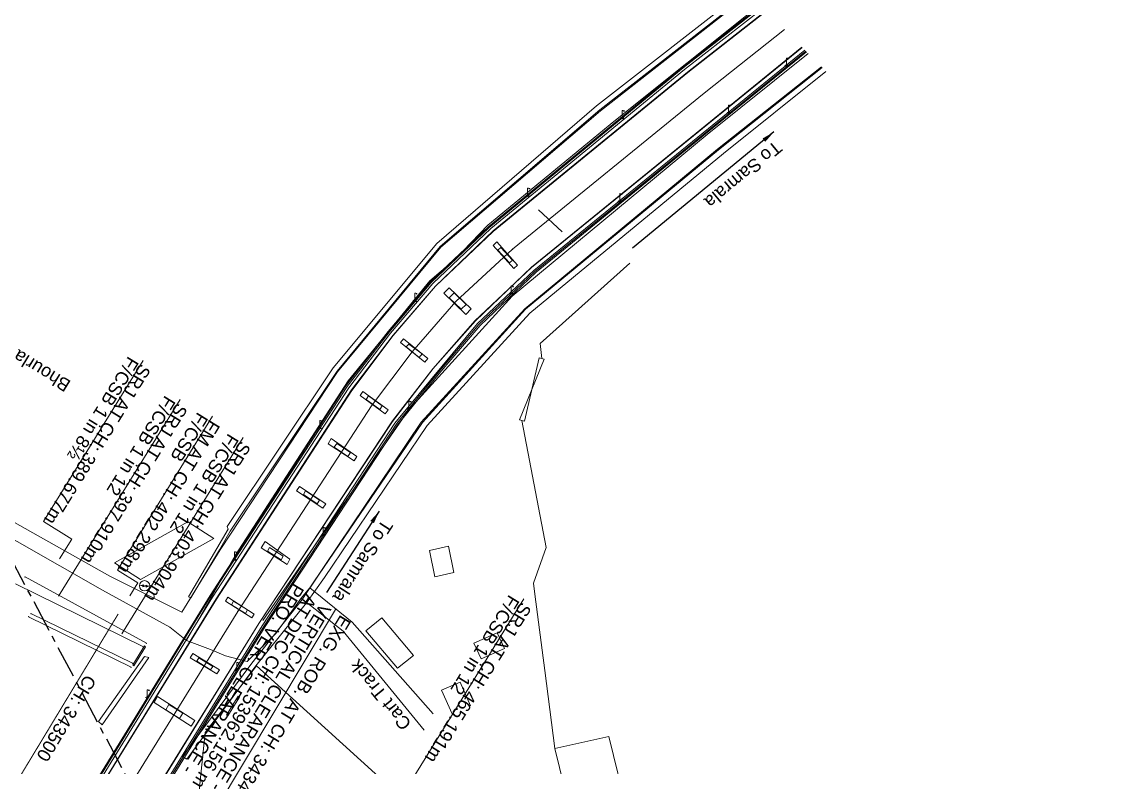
# Model space of a CAD drawing. Header units: metres. Extents: x 593168 to 611286, y 3401475 to 3412398.
# Drawn here: x 608268.2 to 608478.5, y 3403334.3 to 3403478.2 of the extents above; entities that cross this region are included whole.
import ezdxf

# ---------------------------------------------------------------- set-up
doc = ezdxf.new("R2010")
doc.units = ezdxf.units.M
doc.header["$MEASUREMENT"] = 0
doc.linetypes.add('CENTER', pattern=[2, 1.25, -0.25, 0.25, -0.25])
doc.linetypes.add('PHANTOM2', pattern=[1.25, 0.625, -0.125, 0.125, -0.125, 0.125, -0.125])
for name, color, linetype, lineweight in [('CANAL BOTTOM', 5, 'Continuous', 0), ('CANAL TOP', 5, 'Continuous', 0), ('Cart Track', 34, 'Continuous', 0), ("CHAWAPAIL STN. SRJ's", 251, 'Continuous', 0), ('Commercial Building Pucca', 251, 'Continuous', 0), ('Compound Wall', 251, 'Continuous', 0), ('Culvert Parapet', 7, 'Continuous', 0), ('Electric Pole', 251, 'Continuous', 0), ('Existing IR Chainage', 7, 'Continuous', 0), ('Footpath', 251, 'Continuous', 0), ('Gate', 251, 'Continuous', 0), ('Lamp_Post', 251, 'Continuous', 0), ('LC DETAILS IN PLAN', 7, 'Continuous', 0), ('Piers_Abutment', 7, 'Continuous', 0), ('Religious_Place', 251, 'Continuous', 0), ('Retaining Wall', 251, 'Continuous', 0), ('SFL', 7, 'Continuous', 0), ('Shed', 251, 'Continuous', 0), ('Subroad Centre', 34, 'Continuous', 0), ('Subroad Edge', 34, 'Continuous', 0), ('Village Name', 7, 'Continuous', 0), ('Water Logged Area', 5, 'Continuous', 0), ('Wing Wall', 7, 'Continuous', 0)]:
    doc.layers.add(name, color=color, linetype=linetype, lineweight=lineweight)
doc.layers.add('Existing Railway Boundary', color=7, linetype='CENTER')
doc.layers.add('MATCH LINE', color=7, linetype='Continuous')
doc.styles.get("Standard").update_dxf_attribs({"font": 'arial_0.ttf'})
doc.styles.add('Style-Arial', font='arial_0.ttf')
doc.styles.add('Vill txt', font='arial_0.ttf', dxfattribs={"height": 3})
doc.dimstyles.new('ISO-25', dxfattribs={"dimtxt": 2.5, "dimasz": 2.5, "dimexe": 1.25, "dimexo": 0.625, "dimtad": 1, "dimtxsty": 'Standard', "dimcen": 2.5, "dimadec": 0, "dimazin": 0, "dimtfac": 1, "dimtmove": 0, "dimatfit": 3, "dimfxl": 1, "dimarcsym": 0})

# ---------------------------------------------------------------- blocks, each defined once
blk = doc.blocks.new('GT')
at = {"layer": 'Gate'}
for p, q in [((-0.5, -0.5), (-0.5, 0.5)), ((-0.5, 0.5), (0.5, -0.5)), ((0.5, 0.5), (0.5, -0.5))]:
    blk.add_line(p, q, dxfattribs=at)
blk.add_lwpolyline([(0.5, 0.5), (-0.5, -0.5)], dxfattribs=at)
blk = doc.blocks.new('EP')
blk.add_hatch(color=8).paths.add_polyline_path([(-0.21, -0.05), (-0.21, 0.16), (-0.93, -0.01), (-0.31, 0.07), (-0.31, -0.19), (0.31, 0), (0.31, -0.24), (0.94, -0.01), (0.41, -0.1), (0.43, 0.15)])
at = {"color": 8}
for p, q in [((-0.93, -0.01), (-0.21, 0.16)), ((-0.31, 0.07), (-0.93, -0.01)), ((-0.31, -0.19), (-0.31, 0.07)), ((0.31, 0), (-0.31, -0.19)), ((-0.21, 0.16), (-0.21, -0.05)), ((-0.21, -0.05), (0.43, 0.15)), ((0.31, -0.24), (0.31, 0)), ((0.43, 0.15), (0.41, -0.1)), ((0.94, -0.01), (0.31, -0.24)), ((0.41, -0.1), (0.94, -0.01))]:
    blk.add_line(p, q, dxfattribs=at)
blk.add_circle((0, 0), 1, dxfattribs=at)
blk = doc.blocks.new('LP')
for points in [[(0, 0), (0, 1.5)], [(0.25, 1.35), (0.44, 1.35)]]:
    blk.add_lwpolyline(points)
for centre, radius, start, end in [((0.07, 0.99), 0.519, 57.6425, 97.3165), ((0.34, 1.33), 0.094, 11.7012, 168.0476)]:
    blk.add_arc(centre, radius, start, end)
at = {"extrusion": (0, 0, -1)}
blk.add_ellipse((0, 0.01), major_axis=(0.308, 0), ratio=0.400495, dxfattribs=at)
blk.add_ellipse((0.35, 1.36), major_axis=(0.0017, 0.0438), ratio=0.461056, start_param=1.74022, end_param=4.575836)

msp = doc.modelspace()

# ---------------------------------------------------------------- linework, layer by layer
at = {"layer": 'CANAL BOTTOM'}
for points in [[(608291.6935, 3403357.5196, 262.1373), (608267.0188, 3403369.705, 261.8954)], [(608269.9654, 3403363.9607, 262.5452), (608289.5996, 3403354.3529, 262.2223)]]:
    msp.add_polyline3d(points, dxfattribs=at)
for p in [(608269.965, 3403363.961, 262.545), (608291.694, 3403357.52, 262.137), (608289.6, 3403354.353, 262.222)]:
    msp.add_point(p, dxfattribs=at)
at = {"layer": 'CANAL TOP'}
for points in [[(608268.8659, 3403371.0286, 262.7961), (608292.2551, 3403358.2329, 263.3049)], [(608289.3106, 3403353.594, 263.4019), (608269.5226, 3403363.3304, 263.272)]]:
    msp.add_polyline3d(points, dxfattribs=at)
for p in [(608268.866, 3403371.029, 262.796), (608269.523, 3403363.33, 263.272), (608292.255, 3403358.233, 263.305), (608289.311, 3403353.594, 263.402)]:
    msp.add_point(p, dxfattribs=at)
at = {"layer": 'Cart Track'}
for points in [[(608347.5432, 3403344.5808, 261.8404), (608331.962, 3403362.2622, 262.3742), (608323.7869, 3403368.9397, 263.176)], [(608322.1208, 3403366.8927, 263.184), (608330.2125, 3403360.5728, 262.3352), (608345.7994, 3403341.437, 261.7904)]]:
    msp.add_polyline3d(points, dxfattribs=at)
at = {"layer": "CHAWAPAIL STN. SRJ's", "lineweight": 13, "flags": 128}
for points in [[(608291.6336, 3403412.8201), (608272.3963, 3403381.6975), (608277.8741, 3403378.3115), (608275.5212, 3403374.505)], [(608298.7361, 3403405.2446), (608275.3033, 3403367.3346)], [(608305.0124, 3403402.04), (608286.6568, 3403372.3439), (608290.5979, 3403369.9078), (608289.0349, 3403367.3793)], [(608310.9325, 3403397.9203), (608287.4998, 3403360.0103)], [(608365.0702, 3403366.808), (608341.6374, 3403328.898)]]:
    msp.add_lwpolyline(points, dxfattribs=at)
at = {"layer": 'Commercial Building Pucca'}
msp.add_polyline3d([(608305.2922, 3403378.4131, 267.4407), (608291.1183, 3403370.5187, 267.4357), (608286.0802, 3403373.76, 264.4286), (608300.2541, 3403381.6544, 264.4336), (608305.2922, 3403378.4131, 267.4407)], dxfattribs=at)
msp.add_polyline3d([(608384.9725, 3403325.8345, 266.462), (608374.5518, 3403323.4712, 266.582), (608371.0418, 3403337.883, 266.486), (608381.4632, 3403340.2465, 266.486)], close=True, dxfattribs=at)
at = {"layer": 'Compound Wall'}
for points in [[(608368.5026, 3403413.1798, 264.3636), (608368.2322, 3403416.0876, 265.2624), (608385.4979, 3403431.5688, 265.1714)], [(608364.685, 3403401.2126, 264.6496), (608369.3455, 3403376.7284, 265.0164), (608366.9389, 3403369.831, 264.0857), (608367.1986, 3403367.6779, 262.4842), (608369.1348, 3403352.9465, 264.2427)], [(608369.1348, 3403352.9465, 264.2427), (608371.0418, 3403337.883, 266.486)]]:
    msp.add_polyline3d(points, dxfattribs=at)
at = {"layer": 'Culvert Parapet'}
for points in [[(608289.6158, 3403354.0397, 263.8308), (608291.8986, 3403357.7006, 263.7728), (608292.0967, 3403357.5543, 263.7688), (608289.8137, 3403353.8931, 263.7688)], [(608307.7024, 3403344.3503, 263.8008), (608309.9851, 3403348.0112, 263.7428), (608310.1802, 3403347.8479, 263.7388), (608307.9529, 3403344.2338, 263.7958)]]:
    msp.add_polyline3d(points, close=True, dxfattribs=at)
at = {"layer": 'Existing Railway Boundary', "ltscale": 5}
msp.add_lwpolyline([(610412.2426, 3402047.4072), (610348.1708, 3402084.3155), (610255.6699, 3402141.9633), (610098.8011, 3402235.9968), (610097.6409, 3402236.5907), (610096.8654, 3402237.0016), (610095.7382, 3402237.4658), (610093.9073, 3402238.4592), (608296.8511, 3403316.4743), (608263.9541, 3403378.7593), (608188.5487, 3403419.3953), (608142.2829, 3403445.4311)], dxfattribs=at)
at = {"layer": 'Footpath'}
for points in [[(608282.6902, 3403330.7949, 273.5789), (608304.9949, 3403367.0969, 272.5772), (608331.2915, 3403407.5464, 270.9397), (608339.3075, 3403418.0974, 270.6868), (608347.5005, 3403427.628, 270.2429), (608358.6832, 3403438.2434, 269.7911), (608396.0751, 3403468.9831, 268.0246), (608411.2054, 3403480.7955, 267.3696)], [(608411.7412, 3403480.2552, 267.3679), (608396.6086, 3403468.4141, 268.0226), (608359.1219, 3403437.8081, 269.814), (608347.9957, 3403427.1286, 270.2409), (608339.8615, 3403417.6827, 270.6918), (608331.7978, 3403407.1419, 270.9427), (608305.7009, 3403366.7911, 272.5582), (608283.3209, 3403330.3929, 273.6059)], [(608418.7424, 3403473.1954, 267.2776), (608366.5641, 3403430.7469, 269.5521), (608355.6291, 3403420.42, 270.122), (608347.5731, 3403411.2611, 270.5328), (608339.7201, 3403401.0316, 270.9647), (608313.9472, 3403362.0505, 272.2933), (608291.6277, 3403325.7502, 273.546)], [(608292.3191, 3403325.439, 273.524), (608314.5929, 3403361.6137, 272.5502), (608340.1458, 3403400.7269, 270.9537), (608356.0857, 3403419.9472, 270.112), (608366.9654, 3403430.1344, 269.5491), (608419.251, 3403472.6825, 267.2905)]]:
    msp.add_polyline3d(points, dxfattribs=at)
at = {"layer": 'LC DETAILS IN PLAN', "lineweight": 13, "flags": 128}
msp.add_lwpolyline([(608277.346, 3403310.66), (608285.6377, 3403324.539), (608299.6939, 3403316.1414), (608328.7341, 3403364.7498)], dxfattribs=at)
at = {"layer": 'MATCH LINE', "linetype": 'PHANTOM2', "ltscale": 15, "const_width": 0.2}
msp.add_lwpolyline([(608286.8204, 3403363.891), (608229.4276, 3403268.8398)], dxfattribs=at)
at = {"layer": 'Piers_Abutment'}
for points in [[(608359.8155, 3403435.6931, 267.7287), (608359.1343, 3403434.998, 267.7327), (608363.1126, 3403430.5725, 267.7337), (608363.8255, 3403431.2142, 267.6947)], [(608360.6336, 3403434.5931, 263.5809), (608360.0438, 3403434.0595, 263.4989), (608362.2853, 3403431.6526, 263.3899), (608362.8751, 3403432.1861, 263.4719)], [(608354.9171, 3403422.7388, 268.0806), (608353.878, 3403421.6758, 268.0636), (608349.5991, 3403425.7717, 268.1375), (608350.6382, 3403426.8347, 268.1545)], [(608351.5988, 3403425.8553, 263.4269), (608350.662, 3403424.9176, 263.4109), (608352.9736, 3403422.6865, 263.4559), (608353.9104, 3403423.6243, 263.4719)], [(608346.5607, 3403413.188, 268.5924), (608345.9405, 3403412.4968, 268.5934), (608341.2487, 3403416.2435, 268.5794), (608341.8658, 3403416.9753, 268.5644)], [(608342.3668, 3403415.4187, 263.3709), (608344.8656, 3403413.3989, 263.248), (608345.466, 3403414.0575, 263.245), (608342.8735, 3403415.9721, 263.3679)], [(608334.0308, 3403406.8137, 269.0053), (608333.517, 3403406.0485, 269.0363), (608338.3134, 3403402.4741, 269.0143), (608338.8778, 3403403.2543, 269.0213)], [(608335.1152, 3403405.9638, 265.1464), (608334.6536, 3403405.2356, 265.1034), (608337.2856, 3403403.3201, 263.251), (608337.7472, 3403404.0483, 263.294)], [(608327.8935, 3403397.7128, 269.4681), (608327.2932, 3403396.7049, 269.1432), (608332.3105, 3403393.4049, 269.1173), (608332.8319, 3403394.2526, 269.1362)], [(608331.6032, 3403395.0174, 263.4469), (608331.1116, 3403394.2692, 263.4749), (608328.4539, 3403396.0378, 263.4689), (608328.9888, 3403396.7922, 265.0914)], [(608321.8091, 3403388.4803, 269.7471), (608321.235, 3403387.643, 269.7571), (608326.2722, 3403384.2785, 269.7351), (608326.8463, 3403385.1159, 269.7251)], [(608325.6694, 3403385.8439, 263.284), (608325.2029, 3403385.1122, 263.3489), (608322.5403, 3403386.9154, 264.9865), (608322.9679, 3403387.6378, 263.3419)], [(608315.1385, 3403377.8761, 270.093), (608314.3695, 3403376.6431, 270.136), (608319.3921, 3403373.3995, 270.1479), (608319.9345, 3403374.4717, 270.2069)], [(608315.5849, 3403375.9853, 265.4503), (608315.9705, 3403376.6755, 264.1137), (608318.6302, 3403375.0199, 263.6419), (608318.2446, 3403374.3297, 264.9785)], [(608307.9511, 3403367.0867, 270.5518), (608307.5384, 3403366.343, 270.5878), (608312.6122, 3403363.1136, 270.5858), (608313.0249, 3403363.8573, 270.5498)], [(608311.7391, 3403364.6748, 263.6179), (608311.3535, 3403363.9846, 264.9545), (608308.6938, 3403365.6402, 265.4263), (608309.0794, 3403366.3304, 264.0897)], [(608301.2424, 3403356.2459, 270.9857), (608300.7053, 3403355.4151, 270.9457), (608305.8155, 3403352.29, 270.077), (608306.3518, 3403353.0908, 270.105)], [(608305.0904, 3403353.7184, 266.439), (608304.6487, 3403353.0901, 266.438), (608301.989, 3403354.7457, 266.9099), (608302.3746, 3403355.4359, 265.5733)], [(608294.3946, 3403347.9464, 270.5288), (608293.7576, 3403346.7984, 270.4769), (608300.8881, 3403342.2211, 269.889), (608301.5915, 3403343.3254, 269.899)], [(608299.3086, 3403344.709, 265.1754), (608298.6642, 3403343.7115, 265.4003), (608295.9865, 3403345.4047, 267.3798), (608296.5704, 3403346.401, 265.5313)]]:
    msp.add_polyline3d(points, close=True, dxfattribs=at)
at = {"layer": 'Religious_Place'}
msp.add_polyline3d([(608356.8375, 3403355.2112, 264.0167), (608355.4172, 3403358.2092, 262.2772), (608359.926, 3403360.2193, 262.3932), (608361.3463, 3403357.2214, 264.1327)], close=True, dxfattribs=at)
msp.add_polyline3d([(608351.2016, 3403344.5898, 262.2443), (608349.1939, 3403349.1674, 262.2443), (608352.7761, 3403350.7386, 262.2733), (608354.7839, 3403346.161, 262.2733)], dxfattribs=at)
at = {"layer": 'Retaining Wall'}
for points in [[(608408.4089, 3403483.6153, 263.4908), (608379.7337, 3403461.1864, 263.4639), (608348.9369, 3403434.7823, 263.4209), (608329.0814, 3403410.7196, 263.3859), (608308.4368, 3403379.8394, 263.4759), (608306.3614, 3403376.2765, 263.5239), (608300.8356, 3403367.0014, 263.5349), (608300.3848, 3403367.1756, 263.5449), (608305.8507, 3403376.5198, 263.5049), (608308.0177, 3403380.2297, 263.4599), (608307.8545, 3403380.7709, 263.4629), (608328.2496, 3403411.3602, 263.3579), (608348.2814, 3403435.3505, 263.4099), (608379.0631, 3403461.9487, 263.4479), (608407.7185, 3403484.3115, 263.4918)], [(608423.3353, 3403468.5641, 263.4432), (608403.542, 3403452.7301, 263.4449), (608366.1901, 3403421.9305, 263.142), (608346.3796, 3403400.253, 263.3339), (608326.6072, 3403370.9424, 263.29), (608323.1282, 3403366.0287, 263.272), (608322.3247, 3403366.6881, 263.227), (608325.4336, 3403371.3442, 263.244), (608345.5269, 3403400.8003, 263.273), (608365.4003, 3403422.6915, 263.3399), (608402.63, 3403453.4302, 263.4489), (608422.5937, 3403469.3119, 263.4328)]]:
    msp.add_polyline3d(points, dxfattribs=at)
for points in [[(608299.2386, 3403336.3558, 263.7638), (608300.0462, 3403335.8427, 263.7588), (608313.3731, 3403353.8446, 263.3519), (608323.1282, 3403366.0287, 263.272), (608322.3247, 3403366.6881, 263.227), (608312.5998, 3403354.382, 263.3649)], [(608283.7313, 3403342.5001, 263.6438), (608283.0182, 3403343.1391, 263.6309), (608291.9129, 3403355.6897, 263.4189), (608292.7073, 3403355.4993, 263.4799)]]:
    msp.add_polyline3d(points, close=True, dxfattribs=at)
at = {"layer": 'SFL'}
msp.add_polyline3d([(608372.4176, 3403437.6524, 267.3628), (608367.9045, 3403441.8555, 267.3268)], dxfattribs=at)
at = {"layer": 'Shed'}
for points in [[(608347.8687, 3403371.04, 264.2967), (608346.8574, 3403376.1052, 264.6166), (608350.5365, 3403376.9644, 264.4266), (608351.5497, 3403371.8894, 264.4266)], [(608340.6587, 3403353.3993, 263.125), (608334.5805, 3403360.6508, 264.3796), (608337.6646, 3403363.1594, 264.1877), (608343.7961, 3403355.8443, 264.1877)]]:
    msp.add_polyline3d(points, close=True, dxfattribs=at)
at = {"layer": 'Subroad Centre'}
msp.add_polyline3d([(608104.7791, 3403213.5954, 267.3178), (608150.3206, 3403212.0057, 268.7004), (608171.7708, 3403212.7825, 269.4981), (608182.5935, 3403213.8965, 269.866), (608197.8522, 3403217.5413, 270.3789), (608209.37, 3403222.341, 270.8048), (608219.6649, 3403228.2221, 271.1417), (608228.9167, 3403236.0266, 271.6225), (608237.2971, 3403244.8334, 272.0054), (608244.8582, 3403254.7505, 272.4703), (608257.32, 3403274.8156, 273.2071), (608275.1377, 3403306.8579, 273.368), (608287.3704, 3403327.92, 273.384), (608309.8718, 3403364.3578, 272.3763), (608335.6678, 3403404.0442, 270.7558), (608343.5132, 3403414.4693, 270.3709), (608351.9433, 3403424.1962, 269.876), (608362.8689, 3403434.253, 269.4212), (608399.847, 3403464.4063, 267.7576), (608415.3162, 3403476.6502, 267.0744)], dxfattribs=at)
for p in [(608399.847, 3403464.406, 267.758), (608362.869, 3403434.253, 269.421), (608351.943, 3403424.196, 269.876), (608343.513, 3403414.469, 270.371), (608335.668, 3403404.044, 270.756), (608309.872, 3403364.358, 272.376)]:
    msp.add_point(p, dxfattribs=at)
at = {"layer": 'Subroad Edge'}
for points in [[(608408.5262, 3403483.4971, 263.3719), (608379.8216, 3403460.9864, 263.3539), (608349.0547, 3403434.6819, 263.281), (608329.1255, 3403410.6038, 263.25), (608306.5005, 3403376.2464, 263.3509), (608299.0757, 3403364.2518, 263.3669), (608285.2153, 3403371.1794, 262.5082)], [(608105.1787, 3403218.4063, 267.3208), (608150.5734, 3403216.7799, 268.6214), (608171.5164, 3403217.686, 269.4292), (608182.3175, 3403219.1155, 269.7591), (608195.9607, 3403222.3476, 270.1779), (608207.0292, 3403226.8666, 270.5948), (608216.7127, 3403232.6351, 270.8997), (608225.8062, 3403240.141, 271.3766), (608233.0235, 3403247.6707, 271.8814), (608240.6404, 3403257.3381, 272.3743), (608253.2309, 3403277.1991, 273.0991), (608271.1563, 3403309.0984, 273.316), (608283.1386, 3403329.9829, 273.284), (608305.7768, 3403366.7359, 272.3063), (608331.8869, 3403407.0336, 270.6928), (608339.8575, 3403417.6382, 270.4379), (608348.0475, 3403427.1385, 269.999), (608359.1431, 3403437.6883, 269.5381), (608396.6935, 3403468.3946, 267.7526), (608411.8071, 3403480.1887, 267.0903)], [(608283.7863, 3403368.4439, 262.5692), (608296.7812, 3403361.3057, 263.3369), (608299.9826, 3403358.767, 263.4289), (608309.3781, 3403375.1424, 263.4169), (608331.1984, 3403408.8551, 263.3119), (608346.9025, 3403428.1541, 263.3368), (608351.7502, 3403432.2881, 263.6099), (608358.1042, 3403438.8919, 263.4238), (608382.3879, 3403458.9042, 263.4779), (608410.5833, 3403481.4228, 263.5)], [(608104.6204, 3403208.8353, 267.2698), (608150.3082, 3403207.3212, 268.6074), (608171.8935, 3403208.0492, 269.5821), (608183.2504, 3403209.2221, 269.924), (608200.0918, 3403212.9943, 270.5508), (608211.6428, 3403217.6227, 271.0097), (608222.8632, 3403224.3416, 271.4016), (608232.2284, 3403232.3025, 271.8025), (608236.8863, 3403237.3305, 263.6349), (608241.279, 3403241.9131, 272.1874), (608248.8325, 3403251.9118, 272.5702), (608261.4243, 3403272.4797, 273.1071), (608279.3058, 3403304.4459, 273.308), (608291.2484, 3403325.3157, 273.297), (608313.9472, 3403362.0505, 272.2933), (608339.6981, 3403401.1594, 270.6878), (608347.476, 3403411.1837, 270.2659), (608355.7313, 3403420.4642, 269.827), (608366.5477, 3403430.7769, 269.2702), (608418.6688, 3403473.2696, 267.0113)], [(608419.9046, 3403472.0235, 263.5935), (608400.387, 3403456.3852, 263.5689), (608362.7828, 3403425.2277, 263.4379), (608342.7863, 3403403.2284, 263.4069), (608314.7368, 3403362.6325, 263.3179)], [(608299.9826, 3403358.767, 263.4289), (608304.6211, 3403357.0207, 263.4659), (608307.5057, 3403355.8272, 263.3589), (608311.6894, 3403354.7255, 263.256), (608317.2273, 3403360.1337, 263.241), (608322.1208, 3403366.8927, 263.184), (608323.7869, 3403368.9397, 263.176), (608345.2522, 3403400.9094, 263.283), (608365.2581, 3403422.7953, 263.3339), (608402.4144, 3403453.6045, 263.3349), (608422.4493, 3403469.4575, 263.3377)], [(608285.2153, 3403371.1794, 262.5082), (608243.205, 3403394.7707, 262.2593), (608195.6782, 3403422.606, 262.1853), (608180.2761, 3403433.4026, 262.2832), (608164.2987, 3403455.1834, 262.3012)], [(608161.8849, 3403453.6099, 262.2623), (608177.8622, 3403431.8291, 262.2443), (608196.6976, 3403418.5662, 262.1583), (608242.5875, 3403391.9293, 262.2153), (608283.7863, 3403368.4439, 262.5692)]]:
    msp.add_polyline3d(points, dxfattribs=at)
at = {"layer": 'Water Logged Area'}
msp.add_polyline3d([(608303.5935, 3403340.9986, 263.5219), (608301.4428, 3403320.443, 263.165), (608313.4572, 3403312.1486, 263.096), (608323.8541, 3403306.4513, 262.5552), (608337.2787, 3403298.9267, 262.5772), (608356.2205, 3403292.8528, 262.5972), (608346.8003, 3403323.6523, 259.9599), (608313.4599, 3403353.8829, 263.3279), (608303.5935, 3403340.9986, 263.5219)], dxfattribs=at)
for p in [(608313.46, 3403353.883, 263.328), (608303.594, 3403340.999, 263.522)]:
    msp.add_point(p, dxfattribs=at)
at = {"layer": 'Wing Wall'}
for points in [[(608410.7758, 3403481.2287, 268.1787), (608395.6406, 3403469.3919, 268.8473), (608358.2819, 3403438.6745, 270.6048), (608347.0245, 3403428.0123, 271.0727), (608338.8909, 3403418.3841, 271.4806), (608330.7415, 3403407.8881, 271.8525), (608304.5529, 3403367.4661, 273.367), (608304.7048, 3403367.3471, 273.371), (608331.0025, 3403407.7741, 271.8564), (608339.0925, 3403418.2502, 271.4656), (608347.2031, 3403427.8694, 271.0727), (608358.3765, 3403438.434, 270.5998), (608395.8166, 3403469.2888, 268.8463), (608410.9165, 3403481.0868, 268.1809)], [(608419.5785, 3403472.3523, 268.0964), (608403.9412, 3403459.6965, 268.7983), (608367.4031, 3403429.8577, 270.3139), (608356.6045, 3403419.5233, 270.8367), (608348.7406, 3403410.2838, 271.3476), (608340.7425, 3403400.4196, 271.8155), (608315.1892, 3403361.4814, 273.337), (608292.8082, 3403325.0898, 274.3587), (608292.5537, 3403325.2291, 274.3657), (608314.9878, 3403361.5579, 273.336), (608340.5421, 3403400.6243, 271.8165), (608348.5402, 3403410.4885, 271.3486), (608356.3437, 3403419.7441, 270.8447), (608367.2049, 3403429.9954, 270.3169), (608419.4303, 3403472.5017, 268.06)]]:
    msp.add_polyline3d(points, dxfattribs=at)
msp.add_polyline3d([(608304.5529, 3403367.4661, 273.367), (608282.1477, 3403331.0327, 274.3777), (608282.3589, 3403330.9423, 274.3787), (608304.7048, 3403367.3471, 273.371)], close=True, dxfattribs=at)

# ---------------------------------------------------------------- block references
at = {"layer": 'Electric Pole', "xscale": 0.9997078269177826, "yscale": 0.9997078269177826, "zscale": 0.9997078269177826}
msp.add_blockref('EP', (608291.9071, 3403369.3133, 265.9022), dxfattribs=at)
at = {"layer": 'Gate', "xscale": 12.5613447588571, "yscale": 0.9997078268772032, "zscale": 12.5613447588571, "rotation": 72.34587188267412}
msp.add_blockref('GT', (608366.5938, 3403407.1962, 156.3202), dxfattribs=at)
at = {"layer": 'Lamp_Post', "xscale": 0.9997078269177826, "yscale": 0.9997078269177826, "zscale": 0.9997078269177826}
for p in [(608415.7128, 3403469.6681, 268.2945), (608384.033, 3403459.5501, 269.6741), (608404.5542, 3403460.5774, 271.5126), (608365.7881, 3403444.5596, 270.7548), (608383.5679, 3403443.4955, 272.6082), (608362.6272, 3403425.6873, 273.1701), (608344.0199, 3403424.2806, 272.6912), (608342.8672, 3403403.4634, 274.2028), (608325.6767, 3403399.7341, 273.356), (608326.3489, 3403379.0898, 274.4727), (608309.237, 3403374.3597, 274.0148), (608309.7186, 3403352.9992, 274.7456), (608292.3982, 3403347.7475, 274.7696)]:
    msp.add_blockref('LP', p, dxfattribs=at)

# ---------------------------------------------------------------- texts
at = {"layer": 'Cart Track'}
msp.add_text('Cart Track', height=2.5, rotation=129.164115, dxfattribs=at).set_placement((608343.5217, 3403342.715, 156.3202))
at = {"layer": "CHAWAPAIL STN. SRJ's", "lineweight": 13, "char_height": 2.5, "width": 48.267487, "attachment_point": 4, "rotation": 238.27918, "line_spacing_factor": 0.648, "style": 'Style-Arial'}
for s, insert in [('SRJ AT CH: 389.677m \\PF/CSB 1 in 8½', (608290.9898, 3403412.4123)), ('SRJ AT CH: 397.910m \\PF/CSB 1 in 12', (608298.0923, 3403404.8369)), ('FM AT CH: 402.298m \\PF/CSB', (608304.3687, 3403401.6322)), ('SRJ AT CH: 403.904m \\PF/CSB 1 in 12', (608310.2888, 3403397.5125)), ('SRJ AT CH: 465.191m \\PF/CSB 1 in 12', (608364.4264, 3403366.4002))]:
    msp.add_mtext(s, dxfattribs=dict(at, insert=insert))
at = {"layer": 'Existing IR Chainage', "color": 7, "lineweight": 0, "insert": (608271.9976, 3403335.7606), "char_height": 2.5, "attachment_point": 6, "rotation": 238.876043, "line_spacing_factor": 0.60036, "style": 'Style-Arial'}
msp.add_mtext('CH: 343500', dxfattribs=at)
at = {"layer": 'LC DETAILS IN PLAN', "color": 10, "style": 'Style-Arial'}
for s, p in [('PRO. VER. CLEARANCE - 7.27 m', (608320.6593, 3403370.0234)), (' AT DFC CH: 153962.156 m  ', (608323.594, 3403368.7715))]:
    msp.add_text(s, height=2.5, rotation=239, dxfattribs=at).set_placement(p)
at = {"layer": 'LC DETAILS IN PLAN', "style": 'Style-Arial'}
for s, p in [('VERTICAL CLEARANCE - 7.23 m', (608325.8564, 3403366.1151)), ('EXG. ROB. AT CH: 343480.595 m', (608329.7208, 3403363.8636))]:
    msp.add_text(s, height=2.5, rotation=239, dxfattribs=at).set_placement(p)
at = {"layer": 'Subroad Edge'}
for rotation, p in [(219.603686, (608413.5178, 3403455.3657)), (237.118808, (608337.8343, 3403382.3106))]:
    msp.add_text('To Samrala', height=2.5, rotation=rotation, dxfattribs=at).set_placement(p)
at = {"layer": 'Village Name', "style": 'Vill txt'}
msp.add_text('Bhourla Village', height=2.5, rotation=148.455655, dxfattribs=at).set_placement((608277.8682, 3403408.7225, 156.3202))

# ---------------------------------------------------------------- leaders
at = {"layer": 'Subroad Edge'}
for points in [[(608413.2935, 3403456.9099), (608386.0147, 3403434.4562)], [(608337.1557, 3403383.7157), (608326.963, 3403368.0361)]]:
    msp.add_leader(points, dimstyle='ISO-25', override={"dimtxt": 3, "dimasz": 2.5, "dimgap": 0.625, "dimtad": 0, "dimdec": 3, "dimzin": 2, "dimtdec": 3}, dxfattribs=at)

doc.saveas('drawing.dxf')
